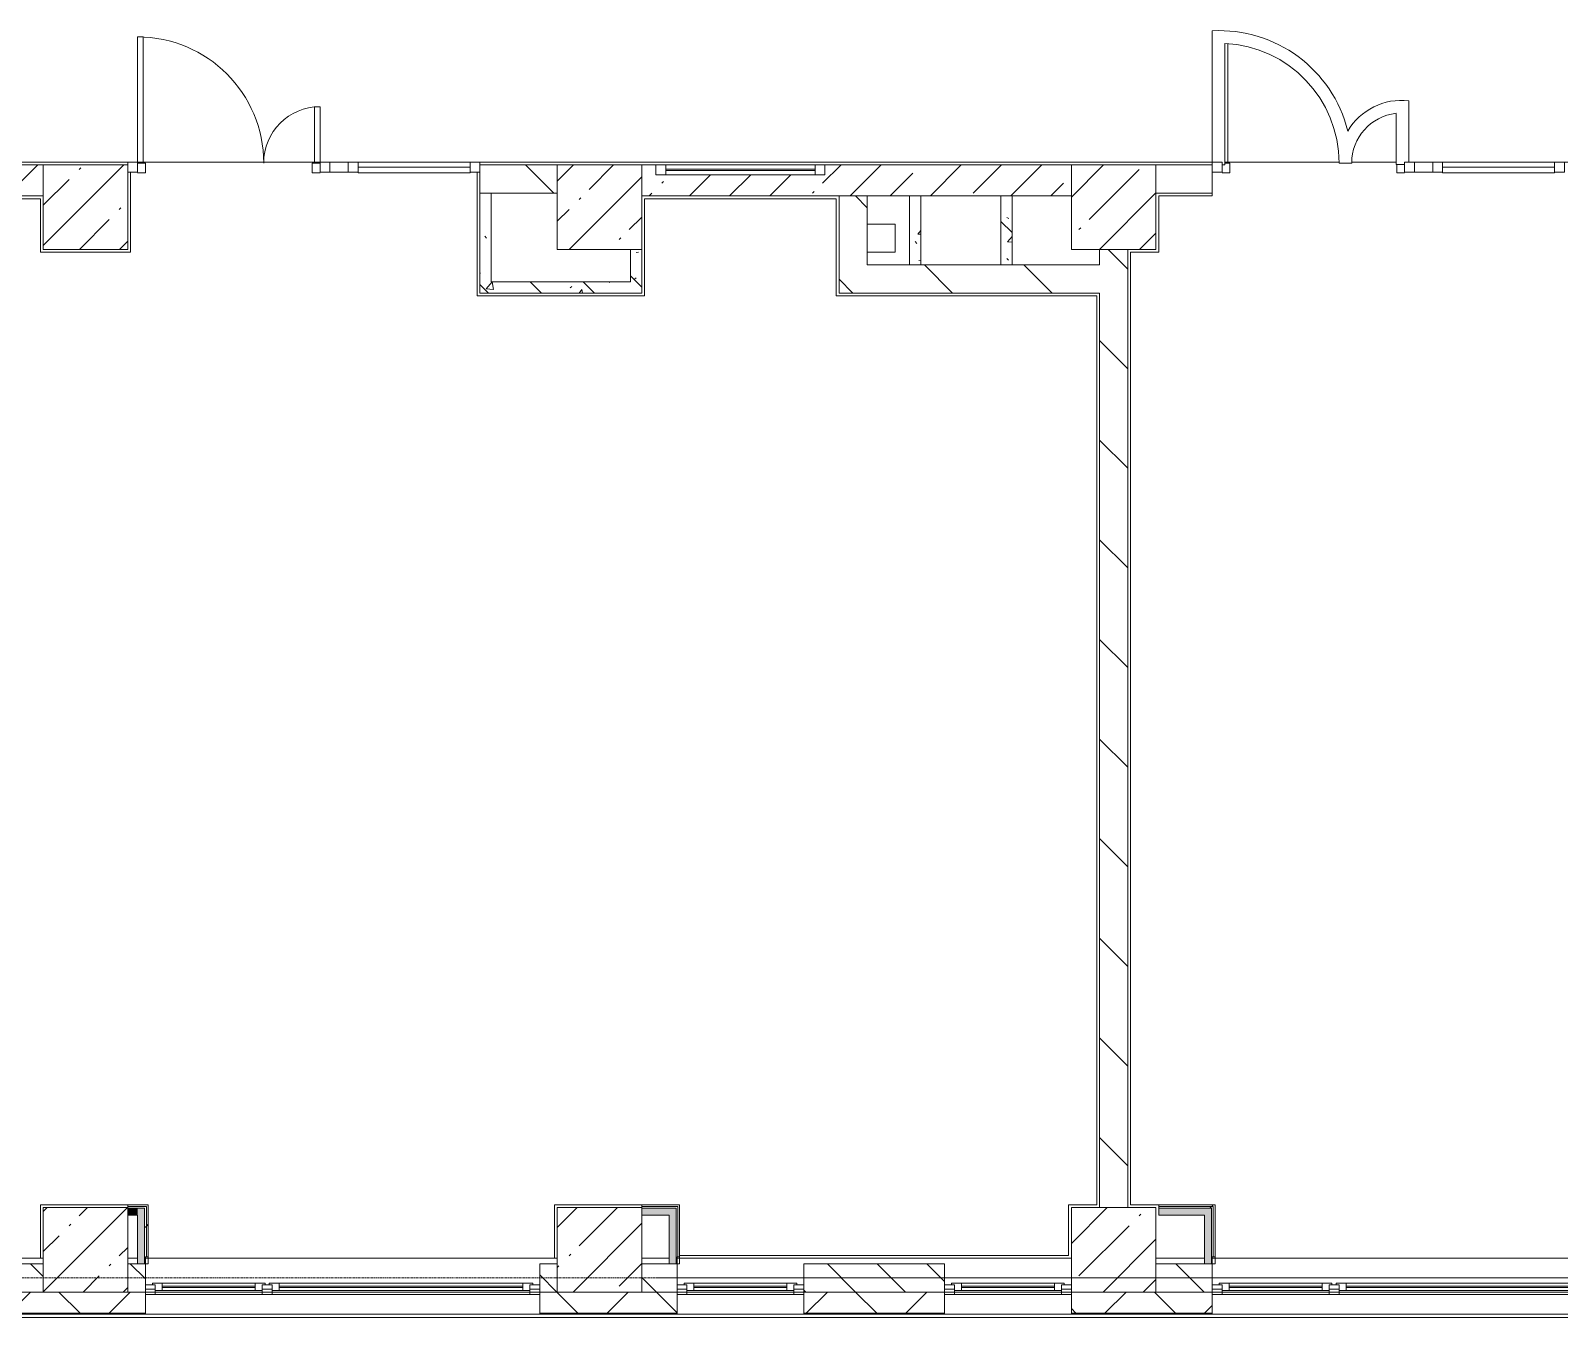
# Model space of a CAD drawing. Header units: millimetres. Extents: x 35928 to 232966, y -8553 to 29000.
# Drawn here: x 127776 to 138631, y -280 to 8853 of the extents above; entities that cross this region are included whole.
import ezdxf

# ---------------------------------------------------------------- set-up
doc = ezdxf.new("R2010")
doc.units = ezdxf.units.MM
doc.linetypes.add('Осевая', pattern=[31.75, 6.35, -4.7625, 15.875, -4.7625])
for name, color, linetype, lineweight, true_color in [('A-DETL-GENF-3', 7, 'Continuous', 5, 0xaaaaaa), ('A-DOOR-1', 7, 'Continuous', 5, 0xaaaaaa), ('A-FLOR-1', 7, 'Continuous', 5, 0xaaaaaa), ('I-WALL-2', 7, 'Continuous', 9, 0xe7e7e7), ('I-WALL-3', 7, 'Continuous', 5, 0xe7e7e7), ('I-WALL-6', 7, 'Continuous', 5, 0x787878)]:
    doc.layers.add(name, color=color, linetype=linetype, lineweight=lineweight, true_color=true_color)
for name, color, linetype, lineweight in [('A-GLAZ-2', 7, 'Continuous', 5), ('A-GLAZ-CURT-3', 7, 'Continuous', 5), ('A-GLAZ-CWMG-3', 7, 'Continuous', 5), ('A-WALL', 7, 'Continuous', 9), ('A-WALL-4', 7, 'Continuous', 5), ('I-WALL-5', 7, 'Continuous', 5), ('S-COLS-3', 7, 'Continuous', 5), ('Оси', 7, 'Continuous', 9), ('Оси-2', 7, 'Осевая', 9)]:
    doc.layers.add(name, color=color, linetype=linetype, lineweight=lineweight)
pattern_1 = [(135, (105956.37, 0), (-353.5534, -353.5534), [])]
pattern_2 = [(135, (105956.37, 0), (-176.7767, -176.7767), [])]
pattern_3 = [(135, (105956.37, 0), (-377.171, -377.171), [533.4, -88.9, 17.78, -88.9]), (135, (105956.37, 376.94), (-377.171, -377.171), []), (50, (105956.37, 0), (637.645, -55.787), [66.675, -733.425]), (355, (105956.4, 0), (-123.35, 668.699), [53.34, -586.74]), (100.451, (106009.5, -4.65), (514.299, 612.908), [56.665, -623.315]), (46.184, (105956.4, 177.8), (948.776, -147.15), [100.012, -1100.137]), (96.636, (106035.4, 165.5), (830.91, 865.997), [84.998, -934.973]), (351.184, (105956.4, 177.8), (830.918, 865.988), [80.01, -880.11]), (21, (106045.27, 133.35), (530.651, -357.928), [66.675, -733.425]), (326, (106045.3, 133.35), (216.308, 644.658), [53.34, -586.74]), (71.451, (106089.5, 103.5), (746.96, 286.724), [56.665, -623.315]), (37.5, (105956.37, 0), (10.8105, 295.9426), [16.764, -562.864, 16.764, -578.866, -588.962]), (37.5, (105956.37, 0), (10.8105, 295.9426), [-1175.258, 16.764, -572.198]), (7.5, (105956.37, 0), (233.869, 350.6318), [16.764, -322.834, 16.764, -549.529, -224.472]), (7.5, (105956.37, 0), (233.869, 350.6318), [-905.891, 16.764, -207.708]), (327.5, (105758.12, 0), (474.5678, -20.0513), [16.764, -205.486, 16.764, -676.656, -920.115]), (327.5, (105758.12, 0), (474.5678, -20.0513), [-915.67, 16.764, -903.351]), (317.5, (105669.22, 0), (518.452, 88.9934), [16.764, -272.161, 16.764, -443.738, -653.415]), (317.5, (105669.22, 0), (518.452, 88.9934), [-749.427, 16.764, -636.651])]
pattern_4 = [(45, (105956.37, 0), (-285.123, 285.123), []), (45, (106241.5, 0), (-285.123, 285.123), [504.031, -100.806, 16.764, -84.042])]
pattern_5 = [(45, (105956.4, 0), (-530.33, 530.33), []), (135, (105956.4, 0), (-530.33, -530.33), [])]

# ---------------------------------------------------------------- blocks, each defined once
blk = doc.blocks.new('BSC_Колонна _Прямоугольная - 600х600-23286269-1_11_2_птичка')
at = {"layer": 'S-COLS-3'}
h = blk.add_hatch(dxfattribs=at)
h.set_pattern_fill('FP_79', color=256, style=0, pattern_type=2)
h.set_pattern_definition([(45, (-29509.74, -7600), (-285.123, 285.123), []), (45, (-29224.6, -7600), (-285.123, 285.123), [504.031, -100.806, 16.764, -84.042])])
h.paths.add_polyline_path([(300, -300), (300, 300), (-300, 300), (-300, -300), (119, -300)])
for p, q in [((300, 300), (-300, 300)), ((-300, 300), (-300, -300)), ((300, -300), (300, 300)), ((-300, -300), (300, -300))]:
    blk.add_line(p, q, dxfattribs=at)
blk = doc.blocks.new('BSC_Колонна _Прямоугольная - 600х600-V53-1_11_2_птичка')
at = {"layer": 'S-COLS-3'}
h = blk.add_hatch(dxfattribs=at)
h.set_pattern_fill('FP_80', color=256, style=0, pattern_type=2)
h.set_pattern_definition([(45, (-25860, -200), (-285.123, 285.123), []), (45, (-25574.88, -200), (-285.123, 285.123), [504.031, -100.806, 16.764, -84.042])])
h.paths.add_polyline_path([(300, -300), (300, 300), (-300, 300), (-300, -300), (42, -300)])
for p, q in [((300, 300), (-300, 300)), ((-300, 300), (-300, -300)), ((300, -300), (300, 300)), ((-300, -300), (300, -300))]:
    blk.add_line(p, q, dxfattribs=at)
blk = doc.blocks.new('BSC_Колонна _Прямоугольная - 600х600-V54-1_11_2_птичка')
at = {"layer": 'S-COLS-3'}
h = blk.add_hatch(dxfattribs=at)
h.set_pattern_fill('FP_81', color=256, style=0, pattern_type=2)
h.set_pattern_definition([(45, (-29509.74, -200), (-285.123, 285.123), []), (45, (-29224.6, -200), (-285.123, 285.123), [504.031, -100.806, 16.764, -84.042])])
h.paths.add_polyline_path([(110, -300), (300, -300), (300, 300), (-300, 300), (-300, -300)])
for p, q in [((300, 300), (-300, 300)), ((-300, 300), (-300, -300)), ((300, -300), (300, 300)), ((-300, -300), (300, -300))]:
    blk.add_line(p, q, dxfattribs=at)
blk = doc.blocks.new('BSC_Колонна _Прямоугольная - 600х600-V59-1_11_2_птичка')
at = {"layer": 'S-COLS-3'}
h = blk.add_hatch(dxfattribs=at)
h.set_pattern_fill('FP_89', color=256, style=0, pattern_type=2)
h.set_pattern_definition([(45, (-25860, -7600), (-285.123, 285.123), []), (45, (-25574.88, -7600), (-285.123, 285.123), [504.031, -100.806, 16.764, -84.042])])
h.paths.add_polyline_path([(-111, -300), (300, -300), (300, 300), (-300, 300), (-300, -300)])
for p, q in [((300, 300), (-300, 300)), ((-300, 300), (-300, -300)), ((300, -300), (300, 300)), ((-300, -300), (300, -300))]:
    blk.add_line(p, q, dxfattribs=at)
blk = doc.blocks.new('120_Окно_СКБ_2Ст - 120_Окно_СКБ_2Ст 2800х2500_створка_-22445922-1_11_2_птичка')
at = {"layer": 'A-GLAZ-2'}
for p, q in [((-1400, -127), (-1400, -57)), ((-1400, -57), (-1330, -57)), ((1400, -57), (-1400, -57)), ((-1330, -57), (-1330, -127)), ((500, -87), (-1330, -87)), ((-1330, -87), (-1330, -127)), ((-1280, -137), (-1280, -87)), ((-1280, -107), (450, -107)), ((450, -137), (450, -87)), ((500, -127), (500, -57)), ((500, -57), (570, -57)), ((500, -127), (500, -87)), ((570, -57), (570, -127)), ((1330, -87), (570, -87)), ((570, -87), (570, -127)), ((620, -137), (620, -87)), ((620, -107), (1280, -107)), ((1280, -137), (1280, -87)), ((1330, -127), (1330, -57)), ((1330, -57), (1400, -57)), ((1330, -127), (1330, -87)), ((1400, -57), (1400, -127)), ((-1330, -127), (-1400, -127)), ((-1400, -127), (-1350, -127)), ((-1330, -127), (-1350, -127)), ((-1350, -127), (-1350, -137)), ((-1350, -137), (520, -137)), ((520, -137), (-1350, -137)), ((450, -117), (-1280, -117)), ((570, -127), (500, -127)), ((520, -127), (500, -127)), ((520, -127), (550, -127)), ((520, -137), (520, -127)), ((570, -127), (550, -127)), ((550, -127), (550, -137)), ((550, -137), (1350, -137)), ((1350, -137), (550, -137)), ((1280, -117), (620, -117)), ((1400, -127), (1330, -127)), ((1350, -127), (1330, -127)), ((1350, -127), (1400, -127)), ((1350, -137), (1350, -127))]:
    blk.add_line(p, q, dxfattribs=at)
blk = doc.blocks.new('120_Окно_СКБ_1Ст - 120_Окно_СКБ_1Ст 900х2500_h_-V135-1_11_2_птичка')
at = {"layer": 'A-GLAZ-2'}
for p, q in [((-450, -127), (-450, -57)), ((-450, -57), (-380, -57)), ((450, -57), (-450, -57)), ((-380, -57), (-380, -127)), ((380, -87), (-380, -87)), ((-380, -87), (-380, -127)), ((-330, -137), (-330, -87)), ((-330, -107), (330, -107)), ((330, -137), (330, -87)), ((380, -127), (380, -57)), ((380, -57), (450, -57)), ((380, -127), (380, -87)), ((450, -57), (450, -127)), ((-380, -127), (-450, -127)), ((-450, -127), (-400, -127)), ((-380, -127), (-400, -127)), ((-400, -127), (-400, -137)), ((-400, -137), (400, -137)), ((400, -137), (-400, -137)), ((330, -117), (-330, -117)), ((450, -127), (380, -127)), ((400, -127), (380, -127)), ((400, -127), (450, -127)), ((400, -137), (400, -127))]:
    blk.add_line(p, q, dxfattribs=at)
blk = doc.blocks.new('BSC_Колонна _Прямоугольная - 600х600-V137-1_11_2_птичка')
at = {"layer": 'S-COLS-3'}
h = blk.add_hatch(dxfattribs=at)
h.set_pattern_fill('FP_169', color=256, style=0, pattern_type=2)
h.set_pattern_definition([(45, (-22210, -7600), (-285.123, 285.123), []), (45, (-21924.88, -7600), (-285.123, 285.123), [504.031, -100.806, 16.764, -84.042])])
h.paths.add_polyline_path([(300, -300), (300, 300), (-300, 300), (-300, -300)])
for p, q in [((300, 300), (-300, 300)), ((-300, 300), (-300, -300)), ((300, -300), (300, 300)), ((-300, -300), (300, -300))]:
    blk.add_line(p, q, dxfattribs=at)
blk = doc.blocks.new('BSC_Колонна _Прямоугольная - 600х600-V138-1_11_2_птичка')
at = {"layer": 'S-COLS-3'}
h = blk.add_hatch(dxfattribs=at)
h.set_pattern_fill('FP_170', color=256, style=0, pattern_type=2)
h.set_pattern_definition([(45, (-22210, -200), (-285.123, 285.123), []), (45, (-21924.88, -200), (-285.123, 285.123), [504.031, -100.806, 16.764, -84.042])])
h.paths.add_polyline_path([(300, -300), (300, 300), (-300, 300), (-300, -300), (-26, -300)])
for p, q in [((300, 300), (-300, 300)), ((-300, 300), (-300, -300)), ((300, -300), (300, 300)), ((-300, -300), (300, -300))]:
    blk.add_line(p, q, dxfattribs=at)
blk = doc.blocks.new('Прямоугольный импост - 50 x 70 мм-31700031-1_11_2_птичка')
at = {"layer": 'A-GLAZ-CWMG-3'}
for p, q in [((-70, 35), (0, 35)), ((-70, -35), (-70, 35)), ((0, 35), (0, -35)), ((0, -35), (-70, -35))]:
    blk.add_line(p, q, dxfattribs=at)
blk = doc.blocks.new('Дверь_Витражная_остекление_ - ДВН_ДАО_Главный вход_1200 в свету-31742133-1_11_2_птичка')
at = {"layer": 'A-DETL-GENF-3'}
for p, q in [((-607.5, 925), (-647.5, 925)), ((-647.5, 925), (-647.5, 35)), ((-607.5, 30), (-607.5, 925)), ((647.5, 430), (607.5, 430)), ((607.5, 430), (607.5, 30)), ((647.5, 35), (647.5, 430)), ((-647.5, 30), (-607.5, 30)), ((-592.5, 30), (-647.5, 30)), ((-592.5, -40), (-592.5, 30)), ((592.5, -40), (592.5, 30)), ((592.5, 30), (647.5, 30)), ((607.5, 30), (647.5, 30)), ((-647.5, -40), (-592.5, -40)), ((647.5, -40), (592.5, -40))]:
    blk.add_line(p, q, dxfattribs=at)
at = {"layer": 'A-DOOR-1'}
for p, q in [((-647.5, 925), (-647.5, 35)), ((647.5, 430), (647.5, 35))]:
    blk.add_line(p, q, dxfattribs=at)
for centre, radius, start, end in [((-647.5, 30), 895, 360, 90), ((647.5, 30), 400, 90, 180)]:
    blk.add_arc(centre, radius, start, end, dxfattribs=at)
blk = doc.blocks.new('Системная панель - Стемалит - 40мм-31720939-1_11_2_птичка')
at = {"layer": 'A-GLAZ-CURT-3'}
for p, q in [((65, 35), (-65, 35)), ((-65, 35), (-65, -35)), ((65, -35), (65, 35)), ((-65, -35), (65, -35))]:
    blk.add_line(p, q, dxfattribs=at)
blk = doc.blocks.new('Прямоугольный импост - 50 x 70 мм-31687886-1_11_2_птичка')
at = {"layer": 'A-GLAZ-CWMG-3'}
for p, q in [((-35, 35), (35, 35)), ((-35, -35), (-35, 35)), ((35, 35), (35, -35)), ((35, -35), (-35, -35))]:
    blk.add_line(p, q, dxfattribs=at)
blk = doc.blocks.new('Прямоугольный импост - 50 x 70 мм-31701779-1_11_2_птичка')
at = {"layer": 'A-GLAZ-CWMG-3'}
for p, q in [((0, 35), (-70, 35)), ((-70, 35), (-70, -35)), ((-70, -35), (0, -35)), ((0, -35), (0, -17))]:
    blk.add_line(p, q, dxfattribs=at)
blk = doc.blocks.new('Системная панель - Стекло - 40мм-31720953-1_11_2_птичка')
at = {"layer": 'A-GLAZ-CURT-3'}
for p, q in [((397.5, 0), (-397.5, 0)), ((-397.5, 0), (-397.5, -40)), ((397.5, -40), (397.5, 0)), ((-397.5, -40), (397.5, -40))]:
    blk.add_line(p, q, dxfattribs=at)
blk = doc.blocks.new('Прямоугольный импост - 50 x 70 мм-31702100-1_11_2_птичка')
at = {"layer": 'A-GLAZ-CWMG-3'}
for p, q in [((-35, 35), (35, 35)), ((-35, -35), (-35, 35)), ((35, 35), (35, -35)), ((35, -35), (-35, -35))]:
    blk.add_line(p, q, dxfattribs=at)
blk = doc.blocks.new('Прямоугольный импост - 50 x 70 мм-31720914-1_11_2_птичка')
at = {"layer": 'A-GLAZ-CWMG-3'}
blk.add_line((24940, 7918), (24145, 7918), dxfattribs=at)
blk = doc.blocks.new('Дверь_Витражная_остекление_ - ДВН_ДАО_Главный вход_1200 в свету-V169-1_11_2_птичка')
at = {"layer": 'A-DETL-GENF-3'}
for p, q in [((-607, 30), (-607, 877)), ((-627, 30), (-607, 30)), ((-592, 30), (-627, 30)), ((-592, -40), (-592, 30)), ((592, -40), (592, 20)), ((-647, -40), (-592, -40)), ((647, -40), (592, -40))]:
    blk.add_line(p, q, dxfattribs=at)
blk = doc.blocks.new('Прямоугольный импост - 50 x 70 мм-V170-1_11_2_птичка')
at = {"layer": 'A-GLAZ-CWMG-3'}
for p, q in [((0, 35), (-70, 35)), ((-70, 35), (-70, -35)), ((0, -35), (0, 35)), ((-70, -35), (0, -35))]:
    blk.add_line(p, q, dxfattribs=at)
blk = doc.blocks.new('Системная панель - Стекло - 40мм-V171-1_11_2_птичка')
at = {"layer": 'A-GLAZ-CURT-3'}
h = blk.add_hatch(dxfattribs=at)
h.set_pattern_fill('FP_192', color=256, style=0, pattern_type=2)
h.set_pattern_definition([(45, (-32742.5, -7383), (-1414.21, 1414.21), [1000, -3000]), (45, (-33742.5, -7883), (-1414.21, 1414.21), [3000, -1000]), (45, (-31742.5, -8383), (-1414.21, 1414.21), [1000, -3000])])
h.paths.add_polyline_path([(-335, -40), (398, -35), (398, 0), (-398, 0), (-398, -40)])
for p, q in [((398, 0), (-398, 0)), ((-398, 0), (-398, -40)), ((398, -40), (398, 0)), ((-398, -40), (398, -40))]:
    blk.add_line(p, q, dxfattribs=at)
blk = doc.blocks.new('120_Окно_СКБ_1Ст - 120_Окно_СКБ_1Ст 400х1200 EI30-24228621-1_11_2_птичка')
at = {"layer": 'A-GLAZ-2'}
for p, q in [((-600, 40), (-600, 110)), ((-600, 110), (-530, 110)), ((600, 110), (-600, 110)), ((-530, 110), (-530, 40)), ((530, 40), (530, 110)), ((530, 110), (600, 110)), ((600, 110), (600, 40)), ((-530, 40), (-600, 40)), ((-600, 40), (600, 40)), ((530, 80), (-530, 80)), ((530, 70), (-530, 70)), ((600, 40), (530, 40))]:
    blk.add_line(p, q, dxfattribs=at)

msp = doc.modelspace()

# ---------------------------------------------------------------- hatches: boundary and pattern name
at = {"layer": 'A-WALL-4'}
h = msp.add_hatch(dxfattribs=at)
h.set_pattern_fill('FP_77', color=256, style=0, pattern_type=2)
h.set_pattern_definition(pattern_2)
h.paths.add_polyline_path([(112786.4, -100), (113616.4, -100), (113616.4, 100), (112786.4, 100), (112786.4, -80)])
h.paths.add_polyline_path([(127866.4, -100), (127866.4, 100), (127566.4, 100), (127566.4, -100)])
h.paths.add_polyline_path([(133266.4, -100), (134266.1, -100), (134266.1, 100), (133266.4, 100), (133266.4, -80)])
h.paths.add_polyline_path([(115116.1, -100), (115866.4, -100), (115866.4, 100), (115116.1, 100), (115116.1, -80)])
h.paths.add_polyline_path([(118116.4, -100), (118116.4, 100), (117966.4, 100), (117966.4, -100)])
h.paths.add_polyline_path([(126446.4, -100), (126666.4, -100), (126666.4, 100), (125316.4, 100), (125316.4, -100), (125351.6, -100)])
h.paths.add_polyline_path([(132366.4, -100), (132366.4, 100), (132116.4, 100), (132116.4, -100)])
h.paths.add_polyline_path([(121566.4, -100), (121566.4, 100), (120816.4, 100), (120816.4, -100)])
h.paths.add_polyline_path([(122466.4, -100), (122616.4, -94.4), (122616.4, 100), (122466.4, 100), (122466.4, -80)])
h.paths.add_polyline_path([(128591.4, -100), (128591.4, 100), (128466.4, 100), (128466.4, -100)])
h.paths.add_polyline_path([(131391.4, -100), (131516.4, -100), (131516.4, 100), (131391.4, 100), (131391.4, -80)])
h = msp.add_hatch(dxfattribs=at)
h.set_pattern_fill('FP_77', color=256, style=0, pattern_type=2)
h.set_pattern_definition(pattern_2)
h.paths.add_polyline_path([(135766.1, -100), (136166.4, -100), (136166.4, 100), (135766.1, 100), (135766.1, -80)])
h = msp.add_hatch(dxfattribs=at)
h.set_pattern_fill('FP_85', color=256, style=0, pattern_type=2)
h.set_pattern_definition([(45, (105956.37, 0), (-353.5534, 353.5534), []), (135, (105956.37, 0), (-353.5534, -353.5534), [])])
h.paths.add_polyline_path([(144347.4, -250), (144347.4, -100), (143946.4, -100), (143946.4, -250)])
h.paths.add_polyline_path([(139826.4, -250), (139826.4, -100), (138966.4, -100), (138966.4, -250)])
h.paths.add_polyline_path([(136166.4, -250), (136166.4, -100), (135166.1, -100), (135166.1, -250), (135575.8, -250)])
h.paths.add_polyline_path([(141926.4, -250), (143046.4, -250), (143046.4, -100), (141926.4, -100), (141926.4, -190.3)])
h.paths.add_polyline_path([(133266.4, -250), (134266.1, -250), (134266.1, -100), (133266.4, -100), (133266.4, -211.8)])
h.paths.add_polyline_path([(127566.4, -250), (128591.4, -250), (128591.4, -100), (127566.4, -100), (127566.4, -226)])
h.paths.add_polyline_path([(125351.6, -250), (126666.4, -250), (126666.4, -100), (125316.4, -100), (125316.4, -250)])
h.paths.add_polyline_path([(123216.4, -250), (123216.4, -100), (122466.4, -100), (122466.4, -250), (122563.1, -250)])
h.paths.add_polyline_path([(121566.4, -250), (121566.4, -100), (120816.4, -100), (120816.4, -250)])
h.paths.add_polyline_path([(132366.4, -250), (132366.4, -100), (131391.4, -100), (131391.4, -250), (131857.9, -250)])
h.paths.add_polyline_path([(117966.4, -250), (118716.4, -248), (118716.4, -100), (117966.4, -100), (117966.4, -249.9)])
h.paths.add_polyline_path([(115866.4, -250), (115866.4, -100), (115116.1, -100), (115116.1, -250), (115127.3, -250)])
h.paths.add_polyline_path([(114216.1, -250), (114216.1, -100), (112786.4, -100), (112786.4, -250), (114197.9, -250)])
h.paths.add_polyline_path([(109686.4, -250), (109686.4, -100), (105696.4, -100), (105696.4, -250), (109550.5, -250)])
at = {"layer": 'I-WALL-2'}
for points in [[(128586.4, 100), (128586.4, 495), (128536.4, 495), (128536.4, 100)], [(132359.9, 100), (132359.9, 495), (132309.9, 495), (132309.9, 100)], [(136111.4, 100), (136161.4, 100), (136161.4, 495), (136111.4, 495), (136111.4, 115.8)]]:
    msp.add_hatch(color=256, dxfattribs=at).paths.add_polyline_path(points)
at = {"layer": 'I-WALL-3'}
for points in [[(128486.4, 445), (128536.4, 445), (128536.4, 495), (128466.4, 495), (128466.4, 445)], [(132136.4, 445), (132309.9, 445), (132309.9, 495), (132116.4, 495), (132116.4, 445)], [(136111.4, 445), (136111.4, 495), (135786.1, 495), (135786.1, 445)]]:
    msp.add_hatch(color=256, dxfattribs=at).paths.add_polyline_path(points)
at = {"layer": 'I-WALL-5'}
h = msp.add_hatch(dxfattribs=at)
h.set_pattern_fill('FP_78', color=256, style=0, pattern_type=2)
h.set_pattern_definition(pattern_4)
h.paths.add_polyline_path([(125996.6, 7680), (127866.4, 7680), (127866.4, 7900), (124441.4, 7900), (124441.4, 7680), (125351.6, 7680)])
h.paths.add_polyline_path([(123216.4, 7680), (123491.4, 7680), (123491.4, 7900), (123216.4, 7900), (123216.4, 7841.3)])
h = msp.add_hatch(dxfattribs=at)
h.set_pattern_fill('FP_84', color=256, style=0, pattern_type=2)
h.set_pattern_definition(pattern_1)
h.paths.add_polyline_path([(131046.4, 7700), (131516.4, 7700), (131516.4, 7900), (130966.4, 7900), (130966.4, 7700)])
h = msp.add_hatch(dxfattribs=at)
h.set_pattern_fill('FP_78', color=256, style=0, pattern_type=2)
h.set_pattern_definition(pattern_4)
h.paths.add_polyline_path([(132116.4, 7680), (135166.1, 7680), (135166.1, 7900), (133416.4, 7898.6), (133416.4, 7830), (132216.4, 7830), (132216.4, 7900), (132116.4, 7900)])
h = msp.add_hatch(dxfattribs=at)
h.set_pattern_fill('FP_84', color=256, style=0, pattern_type=2)
h.set_pattern_definition(pattern_1)
h.paths.add_polyline_path([(135766.1, 7700), (136166.4, 7700), (136166.4, 7900), (135766.1, 7900), (135766.1, 7754.5)])
h.paths.add_polyline_path([(138947.8, 7700), (138966.4, 7700), (138966.4, 7900), (138666.4, 7900), (138666.4, 7700), (138947.7, 7700)])
h = msp.add_hatch(dxfattribs=at)
h.set_pattern_fill('FP_84', color=256, style=0, pattern_type=2)
h.set_pattern_definition(pattern_1)
h.paths.add_polyline_path([(133516.4, 7190), (133716.4, 7190), (133716.1, 7680), (133516.4, 7680), (133516.4, 7220.5)])
h = msp.add_hatch(dxfattribs=at)
h.set_pattern_fill('FP_84', color=256, style=0, pattern_type=2)
h.set_pattern_definition(pattern_1)
h.paths.add_polyline_path([(135555.6, 500), (135566.1, 500), (135566.1, 7300), (135366.1, 7300), (135366.1, 500)])
h = msp.add_hatch(dxfattribs=at)
h.set_pattern_fill('FP_84', color=256, style=0, pattern_type=2)
h.set_pattern_definition(pattern_1)
h.paths.add_polyline_path([(135346.1, 6990), (135366.1, 6990), (135366.1, 7190), (133516.4, 7190), (133516.4, 6990), (135146.1, 6990)])
h = msp.add_hatch(dxfattribs=at)
h.set_pattern_fill('FP_191', color=256, style=0, pattern_type=2)
h.set_pattern_definition(pattern_5)
h.paths.add_polyline_path([(128586.4, 100), (128591.4, 100), (128591.4, 150), (128598.9, 150), (128598.9, 507.5), (128586.4, 507.5), (128586.4, 120)])
h = msp.add_hatch(dxfattribs=at)
h.set_pattern_fill('FP_191', color=256, style=0, pattern_type=2)
h.set_pattern_definition(pattern_5)
h.paths.add_polyline_path([(128611.4, 150), (128611.4, 520), (128598.9, 520), (128598.9, 150)])
h = msp.add_hatch(dxfattribs=at)
h.set_pattern_fill('FP_191', color=256, style=0, pattern_type=2)
h.set_pattern_definition(pattern_5)
h.paths.add_polyline_path([(132359.9, 100), (132366.4, 100), (132366.4, 150), (132372.4, 150), (132372.4, 507.5), (132359.9, 507.5), (132359.9, 120)])
h = msp.add_hatch(dxfattribs=at)
h.set_pattern_fill('FP_191', color=256, style=0, pattern_type=2)
h.set_pattern_definition(pattern_5)
h.paths.add_polyline_path([(136173.9, 507.5), (136173.9, 520), (135786.1, 520), (135786.1, 507.5), (136161.4, 507.5)])
h = msp.add_hatch(dxfattribs=at)
h.set_pattern_fill('FP_191', color=256, style=0, pattern_type=2)
h.set_pattern_definition(pattern_5)
h.paths.add_polyline_path([(136111.4, 495), (136161.4, 495), (136160.9, 507.5), (135786.1, 507.5), (135786.1, 495)])
h = msp.add_hatch(dxfattribs=at)
h.set_pattern_fill('FP_191', color=256, style=0, pattern_type=2)
h.set_pattern_definition(pattern_5)
h.paths.add_polyline_path([(136161.4, 100), (136166.4, 100), (136166.4, 150), (136173.9, 150), (136173.9, 507.5), (136161.4, 507.5), (136161.4, 114.6)])
h = msp.add_hatch(dxfattribs=at)
h.set_pattern_fill('FP_191', color=256, style=0, pattern_type=2)
h.set_pattern_definition(pattern_5)
h.paths.add_polyline_path([(136186.4, 150), (136186.4, 520), (136173.9, 520), (136173.9, 150)])
at = {"layer": 'I-WALL-6'}
h = msp.add_hatch(dxfattribs=at)
h.set_pattern_fill('FP_100', color=256, style=0, pattern_type=2)
h.set_pattern_definition(pattern_3)
h.paths.add_polyline_path([(130966.4, 7070), (131046.4, 7070), (131046.4, 7700), (130966.4, 7700), (130966.4, 7278.6)])
h = msp.add_hatch(dxfattribs=at)
h.set_pattern_fill('FP_100', color=256, style=0, pattern_type=2)
h.set_pattern_definition(pattern_3)
h.paths.add_polyline_path([(134051.4, 7190), (134096.4, 7190), (134096.4, 7680), (134016.4, 7680), (134016.4, 7190)])
h = msp.add_hatch(dxfattribs=at)
h.set_pattern_fill('FP_100', color=256, style=0, pattern_type=2)
h.set_pattern_definition(pattern_3)
h.paths.add_polyline_path([(134746.4, 7190), (134746.4, 7680), (134666.4, 7680), (134666.4, 7190)])
h = msp.add_hatch(dxfattribs=at)
h.set_pattern_fill('FP_100', color=256, style=0, pattern_type=2)
h.set_pattern_definition(pattern_3)
h.paths.add_polyline_path([(132036.4, 6990), (132116.4, 6990), (132116.4, 7300), (132036.4, 7296.7), (132036.4, 7070)])
h = msp.add_hatch(dxfattribs=at)
h.set_pattern_fill('FP_100', color=256, style=0, pattern_type=2)
h.set_pattern_definition(pattern_3)
h.paths.add_polyline_path([(131496.4, 6990), (132036.4, 6990), (132036.4, 7070), (130966.4, 7070), (130966.4, 6990)])

# ---------------------------------------------------------------- linework, layer by layer
at = {"layer": 'A-FLOR-1'}
for p, q in [((136166.4, 8851.7), (136166.4, 7918)), ((136256.4, 7900), (136256.4, 8762.1)), ((137471.4, 8265.7), (137471.4, 7903)), ((137561.4, 7918), (137561.4, 8355.2)), ((126166.6, 7920), (136166.4, 7920)), ((128486.4, 7848), (128486.4, 7280)), ((130946.4, 6971), (130946.4, 7848)), ((136236.4, 7900), (136256.4, 7900)), ((137066, 7920), (136256.4, 7920)), ((137066.4, 7913), (137156.4, 7913)), ((137471.4, 7920), (137157, 7920)), ((137471.4, 7903), (137531.4, 7903)), ((137561.4, 7920), (144451.4, 7920)), ((127846.4, 7660), (126686.4, 7660)), ((127846.4, 7280), (127846.4, 7660)), ((133496.4, 7660), (132136.4, 7660)), ((132136.4, 7660), (132136.4, 6971)), ((133496.4, 6970), (133496.4, 7660)), ((136166.4, 7680), (135786.1, 7680)), ((135786.1, 7680), (135786.1, 7280)), ((136166.4, 7700), (136166.4, 7680)), ((133716.4, 7480), (133916.1, 7480)), ((133916.1, 7480), (133916.1, 7280)), ((128486.4, 7280), (127846.4, 7280)), ((133916.1, 7280), (133716.4, 7280)), ((135585.1, 7280), (135585.1, 520)), ((135786.1, 7280), (135585.1, 7280)), ((132136.4, 6971), (130946.4, 6971)), ((135346.1, 6970), (133496.4, 6970)), ((135346.1, 520), (135346.1, 6970)), ((127846.4, 140), (127846.4, 520)), ((127846.4, 520), (128466.4, 520)), ((131496.4, 140), (131496.4, 520)), ((131496.4, 520), (132116.4, 520)), ((135146.1, 160), (135146.1, 520)), ((135146.1, 520), (135346.1, 520)), ((135585.1, 520), (135786.1, 520)), ((132384.9, 160), (135146.1, 160))]:
    msp.add_line(p, q, dxfattribs=at)
for centre, radius, start, end in [((136216.4, 7913), 940, 13.96903, 93.04909), ((136216.4, 7913), 850, 360, 87.30273), ((137511.4, 7913), 445, 83.54865, 149.34163), ((137511.4, 7913), 355, 96.4696, 180)]:
    msp.add_arc(centre, radius, start, end, dxfattribs=at)
at = {"layer": 'A-WALL'}
for p, q in [((131046.4, 7700), (130966.4, 7700)), ((133716.4, 7680), (133516.4, 7680)), ((134096.4, 7680), (134016.4, 7680)), ((134746.4, 7680), (134666.4, 7680)), ((134016.4, 7190), (134096.4, 7190)), ((134666.4, 7190), (134746.4, 7190)), ((128598.9, 507.5), (128466.4, 507.5)), ((128586.4, 495), (128466.4, 495)), ((128586.4, 100), (128586.4, 495)), ((128598.9, 150), (128598.9, 507.5)), ((132372.4, 507.5), (132116.4, 507.5)), ((132359.9, 495), (132116.4, 495)), ((132359.9, 100), (132359.9, 495)), ((132372.4, 150), (132372.4, 507.5)), ((136173.9, 507.5), (135786.1, 507.5)), ((136161.4, 495), (135786.1, 495)), ((136161.4, 100), (136161.4, 495)), ((136173.9, 150), (136173.9, 507.5)), ((127866.4, -100), (127566.4, -100)), ((128591.4, -100), (128466.4, -100)), ((131516.4, -100), (131391.4, -100)), ((132366.4, -100), (132116.4, -100)), ((134266.1, -100), (133266.4, -100)), ((136166.4, -100), (135766.1, -100)), ((127566.4, -250), (128591.4, -250)), ((127566.4, -253), (128591.4, -253)), ((131391.4, -250), (132366.4, -250)), ((131391.4, -253), (132366.4, -253)), ((133266.4, -250), (134266.1, -250)), ((133266.4, -253), (134266.1, -253)), ((135166.1, -250), (136166.4, -250)), ((135166.1, -253), (136166.4, -253))]:
    msp.add_line(p, q, dxfattribs=at)
at = {"layer": 'A-WALL-4'}
for p, q in [((127866.4, 100), (127566.4, 100)), ((128536.4, 100), (128466.4, 100)), ((128591.4, -258), (128591.4, 100)), ((131516.4, 100), (131391.4, 100)), ((131391.4, 100), (131391.4, -258)), ((132309.9, 100), (132116.4, 100)), ((132366.4, -258), (132366.4, 100)), ((134266.1, 100), (133266.4, 100)), ((133266.4, 100), (133266.4, -258)), ((134266.1, -258), (134266.1, 100)), ((136111.4, 100), (135766.1, 100)), ((136166.4, -258), (136166.4, 100)), ((128591.4, -100), (131391.4, -100)), ((132366.4, -100), (133266.4, -100)), ((134266.1, -100), (135166.1, -100)), ((135166.1, -100), (135166.1, -258)), ((136166.4, -100), (138966.4, -100)), ((178236.4, -280), (105666.4, -280)), ((127566.4, -258), (139826.4, -258))]:
    msp.add_line(p, q, dxfattribs=at)
at = {"layer": 'I-WALL-5'}
for p, q in [((127866.4, 7900), (124471.4, 7900)), ((131516.4, 7900), (130966.4, 7900)), ((130966.4, 7900), (130966.4, 6990)), ((132216.4, 7900), (132116.4, 7900)), ((135166.1, 7900), (133416.4, 7900)), ((136166.4, 7900), (135766.1, 7900)), ((136166.4, 7700), (136166.4, 7900)), ((126666.4, 7680), (127866.4, 7680)), ((131046.4, 7700), (131516.4, 7700)), ((131046.4, 7070), (131046.4, 7700)), ((132116.4, 7680), (133516.4, 7680)), ((133516.4, 7680), (133516.4, 6990)), ((133716.4, 7680), (134016.4, 7680)), ((133716.4, 7190), (133716.4, 7680)), ((134016.4, 7680), (134016.4, 7190)), ((134096.4, 7190), (134096.4, 7680)), ((134096.4, 7680), (134666.4, 7680)), ((134666.4, 7680), (134666.4, 7190)), ((134746.4, 7680), (135166.1, 7680)), ((134746.4, 7190), (134746.4, 7680)), ((135766.1, 7700), (136166.4, 7700)), ((132036.4, 7300), (132036.4, 7070)), ((132116.4, 6990), (132116.4, 7300)), ((135366.1, 7300), (135366.1, 7190)), ((135566.1, 500), (135566.1, 7300)), ((134016.4, 7190), (133716.4, 7190)), ((134666.4, 7190), (134096.4, 7190)), ((135366.1, 7190), (134746.4, 7190)), ((132036.4, 7070), (131046.4, 7070)), ((130966.4, 6990), (132116.4, 6990)), ((133516.4, 6990), (135366.1, 6990)), ((135366.1, 6990), (135366.1, 500)), ((128611.4, 520), (128466.4, 520)), ((128466.4, 520), (128466.4, 500)), ((128466.4, 445), (128536.4, 445)), ((128536.4, 445), (128536.4, 100)), ((128611.4, 100), (128611.4, 520)), ((132384.9, 520), (132116.4, 520)), ((132116.4, 520), (132116.4, 500)), ((132116.4, 445), (132309.9, 445)), ((132309.9, 445), (132309.9, 100)), ((132384.9, 100), (132384.9, 520)), ((136186.4, 520), (135786.1, 520)), ((135786.1, 520), (135786.1, 445)), ((135786.1, 445), (136111.4, 445)), ((136111.4, 445), (136111.4, 100)), ((136186.4, 100), (136186.4, 520)), ((126666.4, 140), (127866.4, 140)), ((128466.4, 140), (128536.4, 140)), ((128590.4, 140), (131516.4, 140)), ((128591.4, 100), (128591.4, 150)), ((128591.4, 150), (128611.4, 150)), ((132116.4, 140), (132309.9, 140)), ((132366.4, 100), (132366.4, 150)), ((132366.4, 150), (132384.9, 150)), ((132366.4, 140), (135166.1, 140)), ((135766.1, 140), (136111.4, 140)), ((136165.4, 140), (138966.4, 140)), ((136166.4, 100), (136166.4, 150)), ((136166.4, 150), (136186.4, 150)), ((128536.4, 100), (128611.4, 100)), ((132309.9, 100), (132384.9, 100)), ((136111.4, 100), (136186.4, 100)), ((128661.4, -80), (128591.4, -80)), ((129491.4, -80), (129421.4, -80)), ((131391.4, -80), (131321.4, -80)), ((132436.4, -80), (132366.4, -80)), ((133266.4, -80), (133196.4, -80)), ((134336.1, -80), (134266.1, -80)), ((135166.1, -80), (135096.1, -80)), ((136236.4, -80), (136166.4, -80)), ((137066.4, -80), (136996.4, -80))]:
    msp.add_line(p, q, dxfattribs=at)
at = {"layer": 'Оси'}
msp.add_line((132216.4, 0), (144716.4, 0), dxfattribs=at)
at = {"layer": 'Оси-2'}
msp.add_line((115227.6, 0), (132216.4, 0), dxfattribs=at)

# ---------------------------------------------------------------- block references
at = {"layer": 'A-DOOR-1'}
for name, p in [('Дверь_Витражная_остекление_ - ДВН_ДАО_Главный вход_1200 в свету-31742133-1_11_2_птичка', (129183.9, 7883)), ('Дверь_Витражная_остекление_ - ДВН_ДАО_Главный вход_1200 в свету-V169-1_11_2_птичка', (136883.9, 7883))]:
    msp.add_blockref(name, p, dxfattribs=at)
at = {"layer": 'A-GLAZ-2'}
msp.add_blockref('120_Окно_СКБ_1Ст - 120_Окно_СКБ_1Ст 400х1200 EI30-24228621-1_11_2_птичка', (132816.4, 7790), dxfattribs=at)
at = {"layer": 'A-GLAZ-2', "rotation": 180}
for name, p in [('120_Окно_СКБ_2Ст - 120_Окно_СКБ_2Ст 2800х2500_створка_-22445922-1_11_2_птичка', (129991.4, -175)), ('120_Окно_СКБ_1Ст - 120_Окно_СКБ_1Ст 900х2500_h_-V135-1_11_2_птичка', (132816.4, -175)), ('120_Окно_СКБ_1Ст - 120_Окно_СКБ_1Ст 900х2500_h_-V135-1_11_2_птичка', (134716.1, -175)), ('120_Окно_СКБ_2Ст - 120_Окно_СКБ_2Ст 2800х2500_створка_-22445922-1_11_2_птичка', (137566.4, -175))]:
    msp.add_blockref(name, p, dxfattribs=at)
at = {"layer": 'A-GLAZ-CURT-3'}
for name, p in [('Системная панель - Стемалит - 40мм-31720939-1_11_2_птичка', (129966.4, 7883)), ('Системная панель - Стекло - 40мм-31720953-1_11_2_птичка', (130498.9, 7883)), ('Системная панель - Стемалит - 40мм-31720939-1_11_2_птичка', (137666.4, 7883)), ('Системная панель - Стекло - 40мм-V171-1_11_2_птичка', (138198.9, 7883))]:
    msp.add_blockref(name, p, dxfattribs=at)
at = {"layer": 'A-GLAZ-CWMG-3', "rotation": 180}
for name, p in [('Прямоугольный импост - 50 x 70 мм-31701779-1_11_2_птичка', (128466.4, 7883)), ('Прямоугольный импост - 50 x 70 мм-V170-1_11_2_птичка', (136166.4, 7883))]:
    msp.add_blockref(name, p, dxfattribs=at)
at = {"layer": 'A-GLAZ-CWMG-3', "extrusion": (0, 0, -1), "rotation": 180}
for name, p in [('Прямоугольный импост - 50 x 70 мм-31687886-1_11_2_птичка', (-129866.4, 7883)), ('Прямоугольный импост - 50 x 70 мм-31702100-1_11_2_птичка', (-130066.4, 7883)), ('Прямоугольный импост - 50 x 70 мм-31700031-1_11_2_птичка', (-130966.4, 7883)), ('Прямоугольный импост - 50 x 70 мм-31687886-1_11_2_птичка', (-137566.4, 7883)), ('Прямоугольный импост - 50 x 70 мм-31702100-1_11_2_птичка', (-137766.4, 7883)), ('Прямоугольный импост - 50 x 70 мм-31700031-1_11_2_птичка', (-138666.4, 7883))]:
    msp.add_blockref(name, p, dxfattribs=at)
at = {"layer": 'A-GLAZ-CWMG-3'}
for p in [(105956.4, 0), (113656.4, 0)]:
    msp.add_blockref('Прямоугольный импост - 50 x 70 мм-31720914-1_11_2_птичка', p, dxfattribs=at)
at = {"layer": 'S-COLS-3'}
for name, p in [('BSC_Колонна _Прямоугольная - 600х600-V137-1_11_2_птичка', (128166.4, 7600)), ('BSC_Колонна _Прямоугольная - 600х600-V59-1_11_2_птичка', (131816.4, 7600)), ('BSC_Колонна _Прямоугольная - 600х600-23286269-1_11_2_птичка', (135466.1, 7600)), ('BSC_Колонна _Прямоугольная - 600х600-V138-1_11_2_птичка', (128166.4, 200)), ('BSC_Колонна _Прямоугольная - 600х600-V53-1_11_2_птичка', (131816.4, 200)), ('BSC_Колонна _Прямоугольная - 600х600-V54-1_11_2_птичка', (135466.1, 200))]:
    msp.add_blockref(name, p, dxfattribs=at)

doc.saveas('drawing.dxf')
